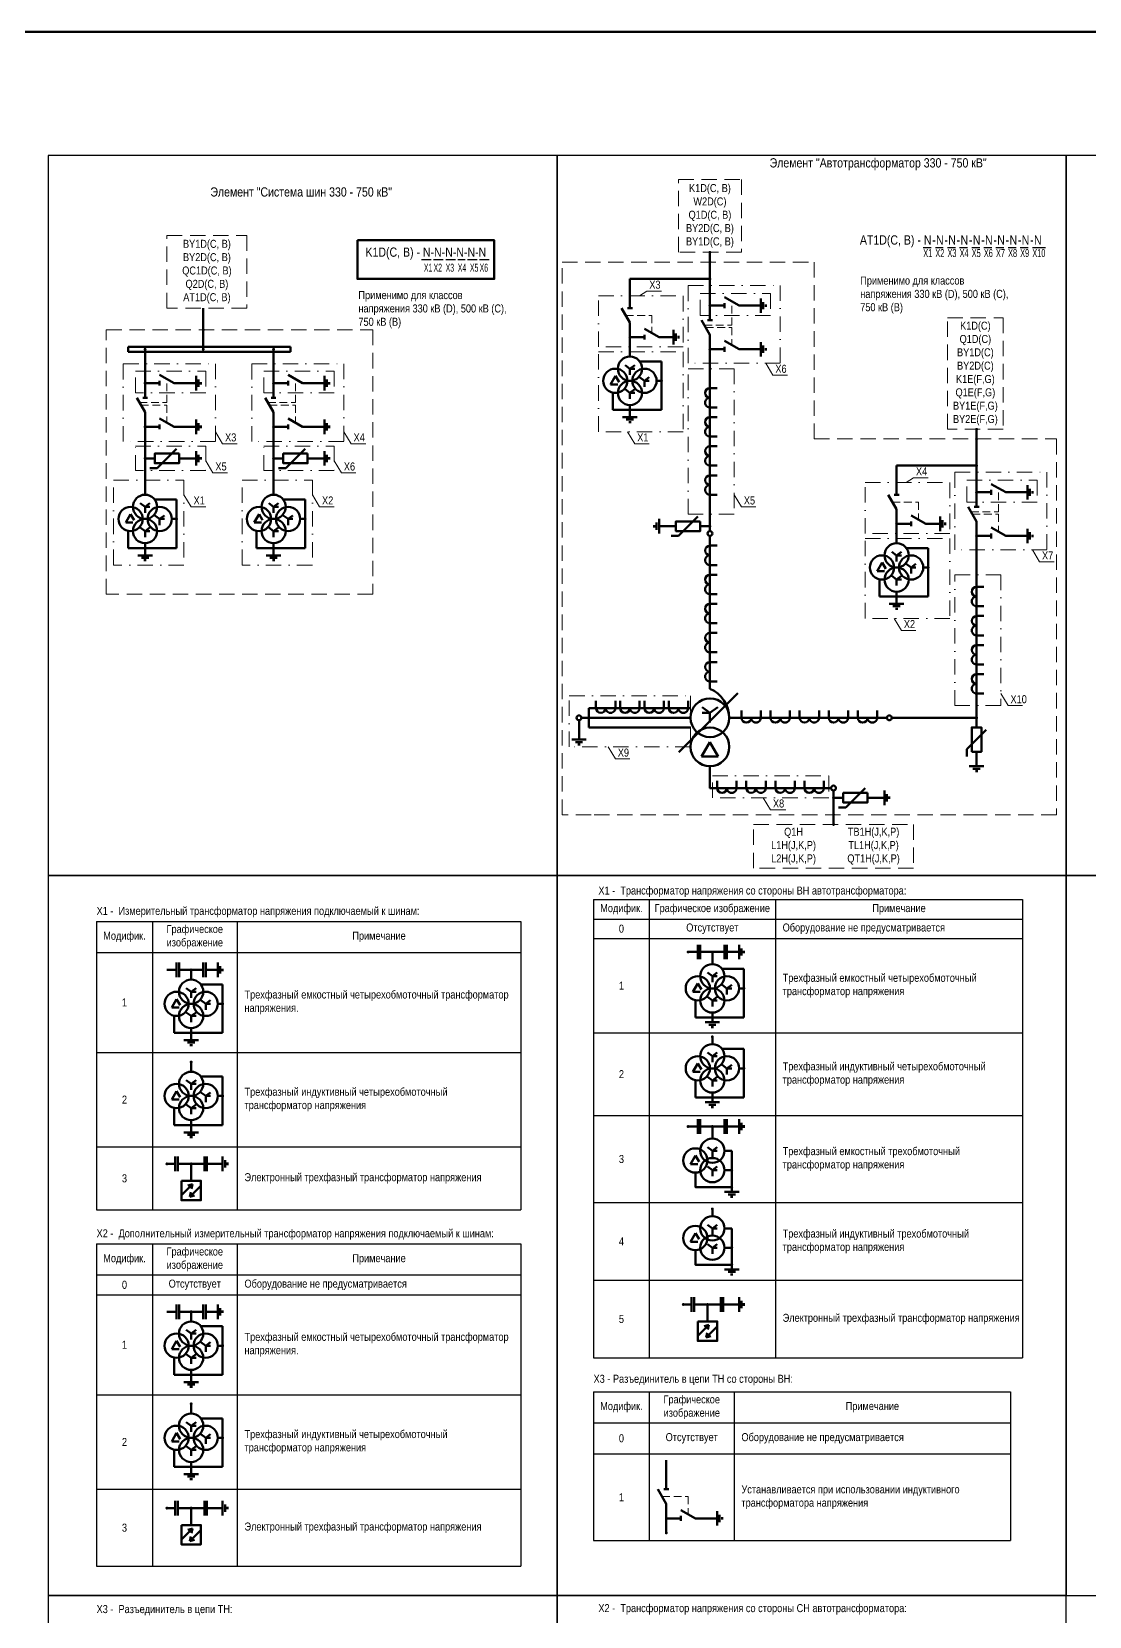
# Model space of a CAD drawing. Header units: millimetres. Extents: x 2565 to 10526, y 3800 to 9503.
# Drawn here: x 5923 to 6360, y 8849 to 9503 of the extents above; entities that cross this region are included whole.
import ezdxf
from ezdxf.enums import TextEntityAlignment as Align

# ---------------------------------------------------------------- set-up
doc = ezdxf.new("R2010")
doc.units = ezdxf.units.MM
doc.linetypes.add('штриховая2', pattern=[9.525, 6.35, -3.175])
doc.linetypes.add('штрихпунктирная2', pattern=[12.7, 6.35, -3.175, 0, -3.175])
for name, color, linetype, lineweight in [('Обводящая', 1, 'штрихпунктирная2', 13), ('Основная', 7, 'Continuous', 30), ('Толстая', 7, 'Continuous', 53), ('Штриховая', 7, 'штриховая2', 20)]:
    doc.layers.add(name, color=color, linetype=linetype, lineweight=lineweight)
doc.layers.add('Рамка', color=190, linetype='Continuous', lineweight=25, plot=False)
doc.styles.add('Narrow', font='ARIALN.TTF')
doc.styles.add('Вывод', font='tahoma.ttf', dxfattribs={"height": 2.5})
doc.styles.add('Компонент', font='ARIALN.TTF', dxfattribs={"height": 3.5})
doc.styles.add('Функция', font='ARIALN.TTF', dxfattribs={"height": 2})

# ---------------------------------------------------------------- blocks, each defined once
blk = doc.blocks.new('*U44')
at = {"color": 0, "ltscale": 0.35}
for q in [(4, 4), (-7, -4)]:
    blk.add_line((-4, -4), q, dxfattribs=at)
at = {"color": 0}
for p, q in [((9, 0), (5, 0)), ((-5, 0), (-9, 0))]:
    blk.add_line(p, q, dxfattribs=at)
at = {"color": 0, "ltscale": 0.35}
blk.add_lwpolyline([(5, 2), (-5, 2), (-5, -2), (5, -2)], close=True, dxfattribs=at)
at = {"layer": 'Основная'}
for tag, height, style, p in [('ОУ', 3.5, 'Компонент', (0, 6)), ('В1', 2.5, 'Вывод', (-7, -2)), ('F', 2, 'Функция', (-3, -5)), ('В2', 2.5, 'Вывод', (7, -2))]:
    blk.add_attdef(tag, text='', height=height, dxfattribs=dict(at, style=style)).set_placement(p, align=Align.MIDDLE_CENTER)
blk = doc.blocks.new('*U130')
at = {"color": 0}
for p, q in [((-2, -0.5), (-2, 0.5)), ((-1, -1.5), (-1, 1.5)), ((0, -3), (0, 3)), ((3, 0), (0, 0))]:
    blk.add_line(p, q, dxfattribs=at)
blk = doc.blocks.new('*U16')
at = {"ltscale": 0.25}
for p, q in [((-3.46, -4), (0, 2)), ((0, 2), (3.46, -4)), ((-3.46, -4), (3.46, -4))]:
    blk.add_line(p, q, dxfattribs=at)
blk.add_circle((0, 0), 8, dxfattribs=at)
at = {"layer": 'Основная', "style": 'Компонент'}
blk.add_attdef('ОУ', text='', height=3.5, dxfattribs=at).set_placement((17, 0), align=Align.MIDDLE_CENTER)
blk = doc.blocks.new('*U17')
at = {"ltscale": 0.25}
for p, q in [((0, 0), (-20, 0)), ((14.44, 0), (0, 0))]:
    blk.add_line(p, q, dxfattribs=at)
blk.add_lwpolyline([(-18, 0, 1, 0, 0), (-20, 0, 0, 0, 0)], format="xyseb", dxfattribs=at)
at = {"layer": 'Основная', "style": 'Вывод'}
blk.add_attdef('ОС', text='', height=2.5, dxfattribs=at).set_placement((3, 2), align=Align.MIDDLE_CENTER)
blk = doc.blocks.new('*U131')
at = {"ltscale": 0.25}
for q in [(-3.2, 4.4), (3.2, 4.4), (0, -2), (3.21, 2)]:
    blk.add_line((0, 2), q, dxfattribs=at)
blk.add_circle((0, 0), 8, dxfattribs=at)
blk.add_arc((5.23, -0.15), 13.23, 113.28026, 179.33961, dxfattribs=at)
at = {"layer": 'Основная', "style": 'Компонент'}
blk.add_attdef('ОУ', text='', height=3.5, dxfattribs=at).set_placement((-17, 0), align=Align.MIDDLE_CENTER)
blk = doc.blocks.new('*U43')
at = {"color": 0, "ltscale": 0.25}
for p, q in [((-4, 0), (-4, 3)), ((4, 0), (4, 3))]:
    blk.add_line(p, q, dxfattribs=at)
at = {"color": 0, "lineweight": 50}
blk.add_line((5, 0), (-5, 0), dxfattribs=at)
at = {"color": 0, "ltscale": 0.25}
for centre, major_axis, start_param, end_param in [((2, 0), (0, -2), 4.712389, 7.853982), ((-2, 0), (2, 0), 3.141593, 6.283185)]:
    blk.add_ellipse(centre, major_axis=major_axis, ratio=1, start_param=start_param, end_param=end_param, dxfattribs=at)
at = {"layer": 'Основная'}
for tag, height, style, p in [('В1', 2.5, 'Вывод', (-6, 5)), ('В2', 2.5, 'Вывод', (6, 5)), ('ОУ', 3.5, 'Компонент', (0, -6))]:
    blk.add_attdef(tag, text='', height=height, dxfattribs=dict(at, style=style)).set_placement(p, align=Align.MIDDLE_CENTER)
blk = doc.blocks.new('*U25')
at = {"color": 0}
for p, q in [((-3, 0), (0, 0)), ((0, -3), (0, 3)), ((1, -1.5), (1, 1.5)), ((2, -0.5), (2, 0.5))]:
    blk.add_line(p, q, dxfattribs=at)
blk = doc.blocks.new('*U191')
at = {"color": 0}
blk.add_line((0, 0), (6, 3.43), dxfattribs=at)
blk = doc.blocks.new('*U35')
at = {"color": 0}
blk.add_line((0, -1), (0, 1), dxfattribs=at)
blk = doc.blocks.new('*U33')
at = {"color": 0}
for p, q in [((0, 3), (0, 9)), ((0, -9), (0, -3))]:
    blk.add_line(p, q, dxfattribs=at)
at = {"color": 0, "ltscale": 0.25, "rotation": 89.99999999999999}
for name, p in [('*U191', (0, -3)), ('*U35', (0, 3))]:
    blk.add_blockref(name, p, dxfattribs=at)
at = {"layer": 'Основная'}
for tag, height, style, p in [('В1', 2.5, 'Вывод', (2, 7)), ('ОУ', 3.5, 'Компонент', (-12, 0)), ('В2', 2.5, 'Вывод', (2, -7))]:
    blk.add_attdef(tag, text='', height=height, dxfattribs=dict(at, style=style)).set_placement(p, align=Align.MIDDLE_CENTER)
blk = doc.blocks.new('*U45')
at = {"color": 0}
for p, q in [((0, 5), (0, 9)), ((0, -9), (0, -5))]:
    blk.add_line(p, q, dxfattribs=at)
at = {"color": 0, "ltscale": 0.35}
for q in [(4, 4), (-4, -7)]:
    blk.add_line((-4, -4), q, dxfattribs=at)
blk.add_lwpolyline([(-2, -5), (-2, 5), (2, 5), (2, -5)], close=True, dxfattribs=at)
at = {"layer": 'Основная'}
for tag, height, style, p in [('В1', 2.5, 'Вывод', (2, 7)), ('ОУ', 3.5, 'Компонент', (-6, 0)), ('F', 2, 'Функция', (-3, -5)), ('В2', 2.5, 'Вывод', (2, -7))]:
    blk.add_attdef(tag, text='', height=height, dxfattribs=dict(at, style=style)).set_placement(p, align=Align.MIDDLE_CENTER)
blk = doc.blocks.new('*U31')
at = {"color": 0}
for p, q in [((-3, 0), (3, 0)), ((0, 3), (0, 0)), ((-1.5, -1), (1.5, -1)), ((-0.5, -2), (0.5, -2))]:
    blk.add_line(p, q, dxfattribs=at)
blk = doc.blocks.new('*U42')
at = {"color": 0, "lineweight": 50}
blk.add_line((0, -5), (0, 5), dxfattribs=at)
at = {"color": 0, "ltscale": 0.25}
for p, q in [((0, 4), (3, 4)), ((0, -4), (3, -4))]:
    blk.add_line(p, q, dxfattribs=at)
for centre, major_axis, start_param, end_param in [((0, -2), (-2, 0), 4.712389, 7.853982), ((0, 2), (0, -2), 3.141593, 6.283185)]:
    blk.add_ellipse(centre, major_axis=major_axis, ratio=1, start_param=start_param, end_param=end_param, dxfattribs=at)
at = {"layer": 'Основная'}
for tag, height, style, p in [('В1', 2.5, 'Вывод', (5, 6)), ('ОУ', 3.5, 'Компонент', (-6, 0)), ('В2', 2.5, 'Вывод', (5, -6))]:
    blk.add_attdef(tag, text='', height=height, dxfattribs=dict(at, style=style)).set_placement(p, align=Align.MIDDLE_CENTER)
blk = doc.blocks.new('*U41')
at = {"color": 0}
for p, q in [((-3, 0), (-9, 0)), ((9, 0), (3, 0))]:
    blk.add_line(p, q, dxfattribs=at)
at = {"color": 0, "ltscale": 0.25, "xscale": -1}
for name, p in [('*U191', (3, 0)), ('*U35', (-3, 0))]:
    blk.add_blockref(name, p, dxfattribs=at)
at = {"layer": 'Основная'}
for tag, height, style, p in [('ОУ', 3.5, 'Компонент', (0, 12)), ('В1', 2.5, 'Вывод', (-7, -2)), ('В2', 2.5, 'Вывод', (7, -2))]:
    blk.add_attdef(tag, text='', height=height, dxfattribs=dict(at, style=style)).set_placement(p, align=Align.MIDDLE_CENTER)
blk = doc.blocks.new('*U20')
at = {"color": 0, "ltscale": 0.35}
for p, q in [((0, 2), (-2, -1.5)), ((0, 2), (1.5, -0.5)), ((-2, -1.5), (1, -1.5))]:
    blk.add_line(p, q, dxfattribs=at)
blk.add_circle((0, 0), 5, dxfattribs=at)
at = {"ltscale": 0.35, "style": 'Компонент'}
blk.add_attdef('ОУ', text='', height=3.5, dxfattribs=at).set_placement((-3, 10), align=Align.MIDDLE_CENTER)
blk = doc.blocks.new('*U19')
at = {"color": 0, "ltscale": 0.35}
for q in [(-2, 1.5), (2, 1.5), (2, 0), (0, -2.5)]:
    blk.add_line((0, 0), q, dxfattribs=at)
blk.add_circle((0, 0), 5, dxfattribs=at)
at = {"ltscale": 0.35, "style": 'Компонент'}
blk.add_attdef('ОУ', text='', height=3.5, dxfattribs=at).set_placement((0, 8), align=Align.MIDDLE_CENTER)
blk = doc.blocks.new('*U21')
at = {"color": 0, "ltscale": 0.35}
for q in [(-2, 1.5), (2, 1.5), (2, 0), (0, -2.5)]:
    blk.add_line((0, 0), q, dxfattribs=at)
blk.add_circle((0, 0), 5, dxfattribs=at)
at = {"ltscale": 0.35, "style": 'Компонент'}
blk.add_attdef('ОУ', text='', height=3.5, dxfattribs=at).set_placement((-9, 8), align=Align.MIDDLE_CENTER)
blk = doc.blocks.new('*U26')
at = {"color": 0}
for p, q in [((3, 0), (-3, 0)), ((0, 3), (0, 0)), ((1.5, -1), (-1.5, -1)), ((0.5, -2), (-0.5, -2))]:
    blk.add_line(p, q, dxfattribs=at)
blk = doc.blocks.new('*U28')
at = {"color": 0}
for p, q in [((-3, 0), (0, 0)), ((0, -3), (0, 3)), ((1, -1.5), (1, 1.5)), ((2, -0.5), (2, 0.5))]:
    blk.add_line(p, q, dxfattribs=at)
blk = doc.blocks.new('*U135')
at = {"color": 0}
for p, q in [((0, 0), (67, 0)), ((0, -2), (0, 0)), ((67, -2), (67, 0)), ((0, -2), (67, -2))]:
    blk.add_line(p, q, dxfattribs=at)
at = {"layer": 'Основная', "style": 'Компонент'}
blk.add_attdef('ОШ', text='', height=3.5, dxfattribs=at).set_placement((6, 4), align=Align.MIDDLE_CENTER)
blk = doc.blocks.new('*T147')
at = {"layer": 'Основная', "color": 0, "linetype": 'ByBlock', "lineweight": -2, "transparency": 16777216}
for p, q in [((0, 0), (175, 0)), ((0, 0), (0, -119)), ((23, 0), (23, -119)), ((58, 0), (58, -119)), ((175, 0), (175, -119)), ((0, -12.79), (175, -12.79)), ((0, -54), (175, -54)), ((0, -93), (175, -93)), ((0, -119), (175, -119))]:
    blk.add_line(p, q, dxfattribs=at)
at = {"layer": 'Основная', "color": 0, "transparency": 16777216, "char_height": 3.3, "style": 'Narrow'}
for s, insert, width, attachment_point in [('Модифик.', (11.5, -6.4), 20, 5), ('Графическое изображение', (40.5, -6.4), 32, 5), ('Примечание', (116.5, -6.4), 114, 5), ('1', (11.5, -33.4), 20, 5), ('Трехфазный емкостный четырехобмоточный трансформатор напряжения. ', (61, -33.4), 111, 4), ('2', (11.5, -73.5), 20, 5), ('Трехфазный индуктивный четырехобмоточный трансформатор напряжения', (61, -73.5), 111, 4), ('3', (11.5, -106), 20, 5), ('Электронный трехфазный трансформатор напряжения', (61, -106), 111, 4)]:
    blk.add_mtext(s, dxfattribs=dict(at, insert=insert, width=width, attachment_point=attachment_point))
blk = doc.blocks.new('*T154')
at = {"layer": 'Основная', "color": 0, "linetype": 'ByBlock', "lineweight": -2, "transparency": 16777216}
for p, q in [((0, 0), (175, 0)), ((0, 0), (0, -133)), ((23, 0), (23, -133)), ((58, 0), (58, -133)), ((175, 0), (175, -133)), ((0, -12.79), (175, -12.79)), ((0, -21), (175, -21)), ((0, -62.21), (175, -62.21)), ((0, -101.21), (175, -101.21)), ((0, -133), (175, -133))]:
    blk.add_line(p, q, dxfattribs=at)
at = {"layer": 'Основная', "color": 0, "transparency": 16777216, "char_height": 3.3, "style": 'Narrow'}
for s, insert, width, attachment_point in [('Модифик.', (11.5, -6.4), 20, 5), ('Графическое изображение', (40.5, -6.4), 32, 5), ('Примечание', (116.5, -6.4), 114, 5), ('0', (11.5, -16.9), 20, 5), ('Отсутствует', (40.5, -16.9), 32, 5), ('Оборудование не предусматривается', (61, -16.9), 111, 4), ('Трехфазный емкостный четырехобмоточный трансформатор напряжения. ', (61, -41.6), 111, 4), ('1', (11.5, -41.6), 20, 5), ('Трехфазный индуктивный четырехобмоточный трансформатор напряжения', (61, -81.71), 111, 4), ('2', (11.5, -81.71), 20, 5), ('3', (11.5, -117.1), 20, 5), ('Электронный трехфазный трансформатор напряжения', (61, -117.1), 111, 4)]:
    blk.add_mtext(s, dxfattribs=dict(at, insert=insert, width=width, attachment_point=attachment_point))
blk = doc.blocks.new('*U50')
at = {"color": 0, "ltscale": 0.35}
for p, q in [((0, 2), (-2, -1.5)), ((0, 2), (1.5, -0.5)), ((-2, -1.5), (1, -1.5))]:
    blk.add_line(p, q, dxfattribs=at)
blk.add_circle((0, 0), 5, dxfattribs=at)
at = {"ltscale": 0.35, "style": 'Компонент'}
blk.add_attdef('ОУ', text='', height=3.5, dxfattribs=at).set_placement((0, 8), align=Align.MIDDLE_CENTER)
blk = doc.blocks.new('*U51')
at = {"color": 0, "ltscale": 0.35}
for q in [(-2, 1.5), (2, 1.5), (2, 0), (0, -2.5)]:
    blk.add_line((0, 0), q, dxfattribs=at)
blk.add_circle((0, 0), 5, dxfattribs=at)
at = {"ltscale": 0.35, "style": 'Компонент'}
blk.add_attdef('ОУ', text='', height=3.5, dxfattribs=at).set_placement((0, 8), align=Align.MIDDLE_CENTER)
blk = doc.blocks.new('*T165')
at = {"layer": 'Основная', "color": 0, "linetype": 'ByBlock', "lineweight": -2, "transparency": 16777216}
for p, q in [((0, 0), (177, 0)), ((0, 0), (0, -189)), ((23, 0), (23, -189)), ((75, 0), (75, -189)), ((177, 0), (177, -189)), ((0, -8), (177, -8)), ((0, -16), (177, -16)), ((0, -55), (177, -55)), ((0, -89), (177, -89)), ((0, -125), (177, -125)), ((0, -157), (177, -157)), ((0, -189), (177, -189))]:
    blk.add_line(p, q, dxfattribs=at)
at = {"layer": 'Основная', "color": 0, "transparency": 16777216, "char_height": 3.3, "style": 'Narrow'}
for s, insert, width, attachment_point in [('Модифик.', (11.5, -4), 20, 5), ('Графическое изображение', (49, -4), 49, 5), ('Примечание', (126, -4), 99, 5), ('0', (11.5, -12), 20, 5), ('Отсутствует', (49, -12), 49, 5), ('Оборудование не предусматривается', (78, -12), 96, 4), ('Трехфазный емкостный четырехобмоточный трансформатор напряжения', (78, -35.5), 96, 4), ('1', (11.5, -35.5), 20, 5), ('2', (11.5, -72), 20, 5), ('Трехфазный индуктивный четырехобмоточный трансформатор напряжения', (78, -72), 96, 4), ('Трехфазный емкостный трехобмоточный трансформатор напряжения', (78, -107), 96, 4), ('3', (11.5, -107), 20, 5), ('Трехфазный индуктивный трехобмоточный трансформатор напряжения', (78, -141), 96, 4), ('4', (11.5, -141), 20, 5), ('5', (11.5, -173), 20, 5), ('Электронный трехфазный трансформатор напряжения', (78, -173), 96, 4)]:
    blk.add_mtext(s, dxfattribs=dict(at, insert=insert, width=width, attachment_point=attachment_point))
blk = doc.blocks.new('*T166')
at = {"layer": 'Основная', "color": 0, "linetype": 'ByBlock', "lineweight": -2, "transparency": 16777216}
for p, q in [((0, 0), (172, 0)), ((0, 0), (0, -61.39)), ((23, 0), (23, -61.39)), ((58, 0), (58, -61.39)), ((172, 0), (172, -61.39)), ((0, -12.79), (172, -12.79)), ((0, -25.62), (172, -25.62)), ((0, -61.39), (172, -61.39))]:
    blk.add_line(p, q, dxfattribs=at)
at = {"layer": 'Основная', "color": 0, "transparency": 16777216, "char_height": 3.3, "style": 'Narrow'}
for s, insert, width, attachment_point in [('Модифик.', (11.5, -6.4), 20, 5), ('Графическое изображение', (40.5, -6.4), 32, 5), ('Примечание', (115, -6.4), 111, 5), ('0', (11.5, -19.21), 20, 5), ('Отсутствует', (40.5, -19.21), 32, 5), ('Оборудование не предусматривается', (61, -19.21), 108, 4), ('Устанавливается при использовании индуктивного трансформатора напряжения', (61, -43.51), 108, 4), ('1', (11.5, -43.51), 20, 5)]:
    blk.add_mtext(s, dxfattribs=dict(at, insert=insert, width=width, attachment_point=attachment_point))

msp = doc.modelspace()

# ---------------------------------------------------------------- linework, layer by layer
at = {"layer": 'Обводящая'}
for points in [[(6192, 9373), (6157, 9373), (6157, 9394), (6192, 9394)], [(6157, 9371), (6192, 9371), (6192, 9338), (6157, 9338)], [(6194, 9364), (6213, 9364), (6213, 9304), (6194, 9304)], [(6302, 9296), (6267, 9296), (6267, 9317), (6302, 9317)], [(6267, 9294), (6302, 9294), (6302, 9261), (6267, 9261)], [(6304, 9279), (6323, 9279), (6323, 9225), (6304, 9225)]]:
    msp.add_lwpolyline(points, close=True, dxfattribs=at)
for points in [[(6174, 9394), (6177, 9396), (6183, 9396)], [(6226, 9366.3), (6229, 9361.3), (6235, 9361.3)], [(5999, 9338), (6002, 9333), (6008, 9333)], [(6052, 9338), (6055, 9333), (6061, 9333)], [(6169, 9338), (6172, 9333), (6178, 9333)], [(5995, 9326), (5998, 9321), (6004, 9321)], [(6048, 9326), (6051, 9321), (6057, 9321)], [(6284, 9317), (6287, 9319), (6293, 9319)], [(5986, 9312), (5989, 9307), (5995, 9307)], [(6039, 9312), (6042, 9307), (6048, 9307)], [(6213, 9312), (6216, 9307), (6222, 9307)], [(6336, 9289.3), (6339, 9284.3), (6345, 9284.3)], [(6279, 9261), (6282, 9256), (6288, 9256)], [(6323, 9230), (6326, 9225), (6332, 9225)], [(6161, 9208), (6164, 9203), (6170, 9203)], [(6225, 9187), (6228, 9182), (6235, 9182)]]:
    msp.add_lwpolyline(points, dxfattribs=at)
at = {"layer": 'Обводящая', "linetype": 'штрихпунктирная2'}
for points in [[(6194, 9398.3), (6232, 9398.3), (6232, 9366.3), (6194, 9366.3)], [(6199, 9395), (6228, 9395), (6228, 9386), (6199, 9386)], [(5961, 9366), (5999, 9366), (5999, 9334), (5961, 9334)], [(5966, 9363), (5995, 9363), (5995, 9354), (5966, 9354)], [(6014, 9366), (6052, 9366), (6052, 9334), (6014, 9334)], [(6019, 9363), (6048, 9363), (6048, 9354), (6019, 9354)], [(5966, 9332), (5995, 9332), (5995, 9322), (5966, 9322)], [(6019, 9332), (6048, 9332), (6048, 9322), (6019, 9322)], [(6304, 9321.3), (6342, 9321.3), (6342, 9289.3), (6304, 9289.3)], [(5957, 9318), (5986, 9318), (5986, 9283), (5957, 9283)], [(6010, 9318), (6039, 9318), (6039, 9283), (6010, 9283)], [(6309, 9318), (6338, 9318), (6338, 9309), (6309, 9309)], [(6145, 9229), (6195, 9229), (6195, 9208), (6145, 9208)], [(6204, 9196), (6252, 9196), (6252, 9187), (6204, 9187)]]:
    msp.add_lwpolyline(points, close=True, dxfattribs=at)
at = {"layer": 'Основная', "color": 5, "lineweight": 70}
msp.add_lwpolyline([(4029, 9503), (7464, 9503), (7464, 7944), (4029, 7944)], close=True, dxfattribs=at)
at = {"layer": 'Основная'}
for points in [[(6084, 9409), (6088, 9409)], [(6089, 9409), (6093, 9409)], [(6094, 9409), (6098, 9409)], [(6099, 9409), (6102, 9409)], [(6103, 9409), (6107, 9409)], [(6108, 9409), (6112, 9409)]]:
    msp.add_lwpolyline(points, dxfattribs=at)
at = {"layer": 'Рамка'}
for points in [[(5930, 9155), (6140, 9155), (6140, 9452), (5930, 9452)], [(6140, 9155), (6350, 9155), (6350, 9452), (6140, 9452)], [(6350, 9155), (6560, 9155), (6560, 9452), (6350, 9452)], [(5930, 8858), (6140, 8858), (6140, 9155), (5930, 9155)], [(6140, 8858), (6350, 8858), (6350, 9155), (6140, 9155)], [(6350, 8858), (6560, 8858), (6560, 9155), (6350, 9155)], [(5930, 8561), (6140, 8561), (6140, 8858), (5930, 8858)], [(6140, 8561), (6350, 8561), (6350, 8858), (6140, 8858)]]:
    msp.add_lwpolyline(points, close=True, dxfattribs=at)
at = {"layer": 'Толстая'}
for points in [[(6057.62, 9417), (6114, 9417), (6114, 9401), (6057.62, 9401)], [(5985, 9029), (5993, 9029), (5993, 9021), (5985, 9021)], [(6198, 8971), (6206, 8971), (6206, 8963), (6198, 8963)], [(5985, 8887), (5993, 8887), (5993, 8879), (5985, 8879)]]:
    msp.add_lwpolyline(points, close=True, dxfattribs=at)
at = {"layer": 'Толстая', "ltscale": 0.25, "const_width": 0.6}
for points in [[(6202.7, 9408, 1), (6203.3, 9408, 1)], [(6202.7, 9401, 1), (6203.3, 9401, 1)], [(6202.7, 9390, 1), (6203.3, 9390, 1)], [(5993.7, 9380, 1), (5994.3, 9380, 1)], [(6169.7, 9377, 1), (6170.3, 9377, 1)], [(5969.7, 9372, 1), (5970.3, 9372, 1)], [(5993.7, 9372, 1), (5994.3, 9372, 1)], [(6022.7, 9372, 1), (6023.3, 9372, 1)], [(6202.7, 9372, 1), (6203.3, 9372, 1)], [(5969.7, 9358, 1), (5970.3, 9358, 1)], [(6022.7, 9358, 1), (6023.3, 9358, 1)], [(6182.7, 9359, 1), (6183.3, 9359, 1)], [(6169.7, 9347, 1), (6170.3, 9347, 1)], [(5969.7, 9340, 1), (5970.3, 9340, 1)], [(6022.7, 9340, 1), (6023.3, 9340, 1)], [(6312.7, 9339, 1), (6313.3, 9339, 1)], [(6312.7, 9335, 1), (6313.3, 9335, 1)], [(5969.7, 9327, 1), (5970.3, 9327, 1)], [(6022.7, 9327, 1), (6023.3, 9327, 1)], [(6312.7, 9324, 1), (6313.3, 9324, 1)], [(6312.7, 9313, 1), (6313.3, 9313, 1)], [(5982.7, 9302, 1), (5983.3, 9302, 1)], [(6035.7, 9302, 1), (6036.3, 9302, 1)], [(6202.7, 9299, 1), (6203.3, 9299, 1)], [(6279.7, 9300, 1), (6280.3, 9300, 1)], [(6312.7, 9295, 1), (6313.3, 9295, 1)], [(5969.7, 9290, 1), (5970.3, 9290, 1)], [(6022.7, 9290, 1), (6023.3, 9290, 1)], [(6292.7, 9282, 1), (6293.3, 9282, 1)], [(6279.7, 9270, 1), (6280.3, 9270, 1)], [(6152.7, 9220, 1), (6153.3, 9220, 1)], [(6312.7, 9220, 1), (6313.3, 9220, 1)], [(6253.7, 9187, 1), (6254.3, 9187, 1)], [(6253.7, 9180, 1), (6254.3, 9180, 1)], [(6253.7, 9176, 1), (6254.3, 9176, 1)], [(6193.7, 9123.4, 1), (6194.3, 9123.4, 1)], [(6203.7, 9123.4, 1), (6204.3, 9123.4, 1)], [(5988.7, 9116, 1), (5989.3, 9116, 1)], [(6216.7, 9108.4, 1), (6217.3, 9108.4, 1)], [(6001.7, 9102, 1), (6002.3, 9102, 1)], [(6203.7, 9096.4, 1), (6204.3, 9096.4, 1)], [(5988.7, 9090, 1), (5989.3, 9090, 1)], [(6203.7, 9088.4, 1), (6204.3, 9088.4, 1)], [(5988.7, 9078, 1), (5989.3, 9078, 1)], [(6216.7, 9075.4, 1), (6217.3, 9075.4, 1)], [(6001.7, 9064, 1), (6002.3, 9064, 1)], [(6203.7, 9063.4, 1), (6204.3, 9063.4, 1)], [(5988.7, 9052, 1), (5989.3, 9052, 1)], [(6193.7, 9051.4, 1), (6194.3, 9051.4, 1)], [(6203.7, 9051.4, 1), (6204.3, 9051.4, 1)], [(5978.7, 9036, 1), (5979.3, 9036, 1)], [(5988.7, 9036, 1), (5989.3, 9036, 1)], [(6211.7, 9033.4, 1), (6212.3, 9033.4, 1)], [(6211.7, 9026.4, 1), (6212.3, 9026.4, 1)], [(6203.7, 9017.4, 1), (6204.3, 9017.4, 1)], [(6211.7, 9001.4, 1), (6212.3, 9001.4, 1)], [(6211.7, 8994.4, 1), (6212.3, 8994.4, 1)], [(5988.7, 8975, 1), (5989.3, 8975, 1)], [(6191.7, 8978, 1), (6192.3, 8978, 1)], [(6201.7, 8978, 1), (6202.3, 8978, 1)], [(6001.7, 8961, 1), (6002.3, 8961, 1)], [(5988.7, 8949, 1), (5989.3, 8949, 1)], [(5988.7, 8937, 1), (5989.3, 8937, 1)], [(6001.7, 8923, 1), (6002.3, 8923, 1)], [(5988.7, 8911, 1), (5989.3, 8911, 1)], [(5978.7, 8894, 1), (5979.3, 8894, 1)], [(5988.7, 8894, 1), (5989.3, 8894, 1)], [(6184.7, 8889.77, 1), (6185.3, 8889.77, 1)], [(6184.7, 8883.77, 1), (6185.3, 8883.77, 1)]]:
    msp.add_lwpolyline(points, format="xyb", close=True, dxfattribs=at)
at = {"layer": 'Толстая'}
for points in [[(6203, 9390), (6203, 9412)], [(6170, 9401), (6203, 9401)], [(6170, 9395), (6170, 9401)], [(5994, 9389), (5994, 9372)], [(6170, 9377), (6170, 9369)], [(5970, 9358), (5970, 9372)], [(6023, 9358), (6023, 9372)], [(6174, 9367), (6183, 9367)], [(6183, 9367), (6183, 9347)], [(6203, 9297), (6203, 9372)], [(6183, 9359), (6181, 9359)], [(6163, 9347), (6183, 9347)], [(6170, 9347), (6170, 9349)], [(5970, 9340), (5970, 9314)], [(6023, 9340), (6023, 9314)], [(6313, 9313), (6313, 9339)], [(5970, 9312), (5970, 9321)], [(6023, 9312), (6023, 9321)], [(6280, 9324), (6313, 9324)], [(6280, 9318), (6280, 9324)], [(5974, 9310), (5983, 9310)], [(5983, 9310), (5983, 9290)], [(6027, 9310), (6036, 9310)], [(6036, 9310), (6036, 9290)], [(5983, 9302), (5981, 9302)], [(6036, 9302), (6034, 9302)], [(6203, 9232), (6203, 9295)], [(6280, 9300), (6280, 9292)], [(6313, 9220), (6313, 9295)], [(5963, 9290), (5983, 9290)], [(5970, 9290), (5970, 9292)], [(6016, 9290), (6036, 9290)], [(6023, 9290), (6023, 9292)], [(6284, 9290), (6293, 9290)], [(6293, 9290), (6293, 9270)], [(6293, 9282), (6291, 9282)], [(6273, 9270), (6293, 9270)], [(6280, 9270), (6280, 9272)], [(6153, 9224), (6153, 9216)], [(6195, 9224), (6153, 9224)], [(6149, 9219), (6149, 9214)], [(6153, 9220), (6150, 9220)], [(6195, 9220), (6153, 9220)], [(6211, 9220), (6276, 9220)], [(6278, 9220), (6313, 9220)], [(6195, 9216), (6153, 9216)], [(6203, 9200), (6203, 9191), (6253, 9191)], [(6254, 9176), (6254, 9190)], [(6198, 9126.4), (6198, 9120.4)], [(6199, 9126.4), (6199, 9120.4)], [(6209, 9126.4), (6209, 9120.4)], [(6210, 9126.4), (6210, 9120.4)], [(5983, 9119), (5983, 9113)], [(5984, 9119), (5984, 9113)], [(5994, 9119), (5994, 9113)], [(5995, 9119), (5995, 9113)], [(6194, 9123.4), (6198, 9123.4)], [(6199, 9123.4), (6209, 9123.4)], [(6204, 9118.4), (6204, 9123.4)], [(6210, 9123.4), (6212, 9123.4)], [(5979, 9116), (5983, 9116)], [(5984, 9116), (5994, 9116)], [(5989, 9112), (5989, 9116)], [(5995, 9116), (5997, 9116)], [(6208, 9116.4), (6217, 9116.4)], [(6217, 9116.4), (6217, 9096.4)], [(5993, 9110), (6002, 9110)], [(6002, 9110), (6002, 9090)], [(6217, 9108.4), (6215, 9108.4)], [(6002, 9102), (6000, 9102)], [(5989, 9090), (5989, 9092)], [(6197, 9096.4), (6217, 9096.4)], [(6204, 9096.4), (6204, 9098.4)], [(5982, 9090), (6002, 9090)], [(6204, 9085.4), (6204, 9088.4)], [(6208, 9083.4), (6217, 9083.4)], [(6217, 9083.4), (6217, 9063.4)], [(5989, 9074), (5989, 9078)], [(6217, 9075.4), (6215, 9075.4)], [(5993, 9072), (6002, 9072)], [(6002, 9072), (6002, 9052)], [(6002, 9064), (6000, 9064)], [(6197, 9063.4), (6217, 9063.4)], [(6204, 9063.4), (6204, 9065.4)], [(5989, 9052), (5989, 9054)], [(6198, 9054.4), (6198, 9048.4)], [(6199, 9054.4), (6199, 9048.4)], [(6209, 9054.4), (6209, 9048.4)], [(6210, 9054.4), (6210, 9048.4)], [(5982, 9052), (6002, 9052)], [(6194, 9051.4), (6198, 9051.4)], [(6199, 9051.4), (6209, 9051.4)], [(6204, 9046.4), (6204, 9051.4)], [(6210, 9051.4), (6212, 9051.4)], [(6212, 9041.4), (6212, 9026.4)], [(5979, 9036), (5982.44, 9036)], [(5982.44, 9039), (5982.44, 9033)], [(5983.44, 9039), (5983.44, 9033)], [(5983.44, 9036), (5994.44, 9036)], [(5989, 9029), (5989, 9036)], [(5994.44, 9039), (5994.44, 9033)], [(5995.44, 9039), (5995.44, 9033)], [(5995.44, 9036), (5999.44, 9036)], [(5985.35, 9023.35), (5989.6, 9027.6)], [(5989.6, 9027.6), (5987.67, 9027.08)], [(5992.65, 9026.65), (5988.4, 9022.4)], [(5989.6, 9027.6), (5989.08, 9025.67)], [(6212, 9026.4), (6197, 9026.4), (6197, 9032.4)], [(5988.4, 9022.4), (5988.92, 9024.33)], [(5988.4, 9022.4), (5990.33, 9022.92)], [(6204, 9014.4), (6204, 9017.4)], [(6212, 9009.4), (6212, 8994.4)], [(6212, 8994.4), (6197, 8994.4), (6197, 9000.4)], [(6195.44, 8981), (6195.44, 8975)], [(6196.44, 8981), (6196.44, 8975)], [(6207.44, 8981), (6207.44, 8975)], [(6208.44, 8981), (6208.44, 8975)], [(5979, 8975), (5983, 8975)], [(5983, 8978), (5983, 8972)], [(5984, 8978), (5984, 8972)], [(5984, 8975), (5994, 8975)], [(5989, 8971), (5989, 8975)], [(5994, 8978), (5994, 8972)], [(5995, 8978), (5995, 8972)], [(5995, 8975), (5997, 8975)], [(6192, 8978), (6195.44, 8978)], [(6196.44, 8978), (6207.44, 8978)], [(6202, 8971), (6202, 8978)], [(6208.44, 8978), (6212.44, 8978)], [(5993, 8969), (6002, 8969)], [(6002, 8969), (6002, 8949)], [(6198.35, 8965.35), (6202.6, 8969.6)], [(6202.6, 8969.6), (6200.67, 8969.08)], [(6205.65, 8968.65), (6201.4, 8964.4)], [(6202.6, 8969.6), (6202.08, 8967.67)], [(6201.4, 8964.4), (6201.92, 8966.33)], [(6201.4, 8964.4), (6203.33, 8964.92)], [(6002, 8961), (6000, 8961)], [(5982, 8949), (6002, 8949)], [(5989, 8949), (5989, 8951)], [(5989, 8933), (5989, 8937)], [(5993, 8931), (6002, 8931)], [(6002, 8931), (6002, 8911)], [(6002, 8923), (6000, 8923)], [(5982, 8911), (6002, 8911)], [(5989, 8911), (5989, 8913)], [(6185, 8907.77), (6185, 8913.77)], [(5982.44, 8897), (5982.44, 8891)], [(5983.44, 8897), (5983.44, 8891)], [(5994.44, 8897), (5994.44, 8891)], [(5995.44, 8897), (5995.44, 8891)], [(5979, 8894), (5982.44, 8894)], [(5983.44, 8894), (5994.44, 8894)], [(5989, 8887), (5989, 8894)], [(5995.44, 8894), (5999.44, 8894)], [(6185, 8889.77), (6185, 8883.77)], [(5985.35, 8881.35), (5989.6, 8885.6)], [(5989.6, 8885.6), (5987.67, 8885.08)], [(5992.65, 8884.65), (5988.4, 8880.4)], [(5989.6, 8885.6), (5989.08, 8883.67)], [(5988.4, 8880.4), (5988.92, 8882.33)], [(5988.4, 8880.4), (5990.33, 8880.92)]]:
    msp.add_lwpolyline(points, dxfattribs=at)
at = {"layer": 'Толстая', "ltscale": 100}
for points in [[(6163, 9347), (6163, 9354)], [(5963, 9290), (5963, 9297)], [(6016, 9290), (6016, 9297)], [(6273, 9270), (6273, 9277)], [(6197, 9096.4), (6197, 9103.4)], [(5982, 9090), (5982, 9097)], [(6197, 9063.4), (6197, 9070.4)], [(5982, 9052), (5982, 9059)], [(6209, 9041.4), (6212, 9041.4)], [(6209, 9033.4), (6212, 9033.4)], [(6209, 9009.4), (6212, 9009.4)], [(6209, 9001.4), (6212, 9001.4)], [(5982, 8949), (5982, 8956)], [(5982, 8911), (5982, 8918)]]:
    msp.add_lwpolyline(points, dxfattribs=at)
at = {"layer": 'Толстая'}
for centre in [(6203, 9296), (6149, 9220), (6277, 9220), (6254, 9191)]:
    msp.add_circle(centre, 1, dxfattribs=at)
at = {"layer": 'Штриховая', "linetype": 'штриховая2'}
for points in [[(6190, 9442), (6216, 9442), (6216, 9412), (6190, 9412)], [(5979, 9419), (6012, 9419), (6012, 9389), (5979, 9389)]]:
    msp.add_lwpolyline(points, close=True, dxfattribs=at)
at = {"layer": 'Штриховая', "ltscale": 0.7, "const_width": 0.6}
msp.add_lwpolyline([(6202.7, 9412, 1), (6203.3, 9412, 1)], format="xyb", close=True, dxfattribs=at)
at = {"layer": 'Штриховая'}
for points in [[(6142, 9180), (6142, 9408), (6246, 9408), (6246, 9335), (6346, 9335), (6346, 9180), (6314, 9180), (6314, 9180), (6154, 9180)], [(5954, 9380), (6064, 9380), (6064, 9271), (5954, 9271)], [(6301, 9385), (6324, 9385), (6324, 9339), (6301, 9339)], [(6221, 9176), (6287, 9176), (6287, 9158), (6221, 9158)]]:
    msp.add_lwpolyline(points, close=True, dxfattribs=at)
at = {"layer": 'Штриховая', "ltscale": 0.5}
for points in [[(6200.71, 9382), (6212, 9382), (6212, 9391.71)], [(6310.71, 9305), (6322, 9305), (6322, 9314.71)], [(6183.29, 8898.77), (6194, 8898.77), (6194, 8891.49)]]:
    msp.add_lwpolyline(points, dxfattribs=at)
at = {"layer": 'Штриховая', "linetype": 'штриховая2', "ltscale": 0.5}
for points in [[(6168.29, 9386), (6179, 9386), (6179, 9378.71)], [(6201.29, 9381), (6212, 9381), (6212, 9373.71)], [(5967.71, 9350), (5979, 9350), (5979, 9359.71)], [(6020.71, 9350), (6032, 9350), (6032, 9359.71)], [(5968.29, 9349), (5979, 9349), (5979, 9341.71)], [(6021.29, 9349), (6032, 9349), (6032, 9341.71)], [(6278.29, 9309), (6289, 9309), (6289, 9301.71)], [(6311.29, 9304), (6322, 9304), (6322, 9296.71)]]:
    msp.add_lwpolyline(points, dxfattribs=at)

# ---------------------------------------------------------------- block references
for name, p in [('*T165', (6155, 9145)), ('*T147', (5950, 9136)), ('*T154', (5950, 9003)), ('*T166', (6155, 8942))]:
    msp.add_blockref(name, p)
at = {"layer": 'Толстая', "ltscale": 0.25}
for name, p in [('*U33', (6170, 9386)), ('*U41', (6212, 9390)), ('*U25', (6224, 9390)), ('*U33', (6203, 9381)), ('*U41', (6179, 9377)), ('*U25', (6188, 9377)), ('*U41', (6212, 9372)), ('*U25', (6224, 9372)), ('*U135', (5963, 9373.01)), ('*U41', (5979, 9358)), ('*U25', (5991, 9358)), ('*U41', (6032, 9358)), ('*U25', (6044, 9358)), ('*U33', (5970, 9349)), ('*U33', (6023, 9349)), ('*U42', (6203, 9352)), ('*U26', (6170, 9344)), ('*U41', (5979, 9340)), ('*U25', (5991, 9340)), ('*U41', (6032, 9340)), ('*U25', (6044, 9340)), ('*U42', (6203, 9340)), ('*U28', (5991, 9327)), ('*U28', (6044, 9327)), ('*U42', (6203, 9328)), ('*U42', (6203, 9316)), ('*U33', (6280, 9309)), ('*U41', (6322, 9313)), ('*U25', (6334, 9313)), ('*U33', (6313, 9304)), ('*U130', (6182, 9299)), ('*U41', (6289, 9300)), ('*U25', (6298, 9300)), ('*U41', (6322, 9295)), ('*U25', (6334, 9295)), ('*U26', (5970, 9287)), ('*U26', (6023, 9287)), ('*U42', (6203, 9287)), ('*U42', (6203, 9275)), ('*U42', (6313, 9270)), ('*U26', (6280, 9267)), ('*U42', (6203, 9263)), ('*U42', (6313, 9258)), ('*U42', (6203, 9251)), ('*U42', (6313, 9246)), ('*U42', (6203, 9239)), ('*U42', (6313, 9234)), ('*U43', (6160, 9224)), ('*U43', (6170, 9224)), ('*U43', (6180, 9224)), ('*U43', (6190, 9224)), ('*U43', (6220, 9220)), ('*U43', (6232, 9220)), ('*U43', (6244, 9220)), ('*U43', (6256, 9220)), ('*U43', (6268, 9220)), ('*U31', (6149, 9211)), ('*U31', (6313, 9200)), ('*U43', (6210, 9191)), ('*U43', (6222, 9191)), ('*U43', (6234, 9191)), ('*U43', (6246, 9191)), ('*U28', (6275, 9187)), ('*U25', (6215, 9123.4)), ('*U25', (6000, 9116)), ('*U26', (6204, 9094.4)), ('*U26', (5989, 9087)), ('*U26', (6204, 9061.4)), ('*U25', (6215, 9051.4)), ('*U26', (5989, 9049)), ('*U25', (6002, 9036)), ('*U26', (6212, 9024.4)), ('*U26', (6212, 8992.4)), ('*U25', (6215, 8978)), ('*U25', (6000, 8975)), ('*U26', (5989, 8946)), ('*U26', (5989, 8908)), ('*U33', (6185, 8898.77)), ('*U25', (6002, 8894)), ('*U41', (6194, 8889.77)), ('*U25', (6206, 8889.77))]:
    msp.add_blockref(name, p, dxfattribs=at)
at = {"layer": 'Толстая', "ltscale": 0.35}
for name, p in [('*U21', (6170, 9364)), ('*U20', (6164, 9359)), ('*U19', (6176, 9359)), ('*U19', (6170, 9354)), ('*U44', (5979, 9327)), ('*U44', (6032, 9327)), ('*U19', (5970, 9307)), ('*U19', (6023, 9307)), ('*U20', (5964, 9302)), ('*U19', (5970, 9297)), ('*U19', (5976, 9302)), ('*U20', (6017, 9302)), ('*U19', (6023, 9297)), ('*U19', (6029, 9302)), ('*U44', (6194, 9299)), ('*U21', (6280, 9287)), ('*U20', (6274, 9282)), ('*U19', (6280, 9277)), ('*U19', (6286, 9282)), ('*U45', (6313, 9211)), ('*U16', (6203, 9208)), ('*U44', (6263, 9187)), ('*U21', (6204, 9113.4)), ('*U19', (5989, 9107)), ('*U20', (6198, 9108.4)), ('*U19', (6210, 9108.4)), ('*U20', (5983, 9102)), ('*U19', (5995, 9102)), ('*U19', (6204, 9103.4)), ('*U19', (5989, 9097)), ('*U20', (6198, 9075.4)), ('*U21', (6204, 9080.4)), ('*U19', (6210, 9075.4)), ('*U19', (5989, 9069)), ('*U19', (6204, 9070.4)), ('*U20', (5983, 9064)), ('*U19', (5995, 9064)), ('*U19', (5989, 9059)), ('*U19', (6204, 9041.4)), ('*U50', (6197, 9037.4)), ('*U51', (6204, 9033.4)), ('*U19', (6204, 9009.4)), ('*U50', (6197, 9005.4)), ('*U51', (6204, 9001.4)), ('*U19', (5989, 8966)), ('*U20', (5983, 8961)), ('*U19', (5995, 8961)), ('*U19', (5989, 8956)), ('*U19', (5989, 8928)), ('*U20', (5983, 8923)), ('*U19', (5989, 8918)), ('*U19', (5995, 8923))]:
    msp.add_blockref(name, p, dxfattribs=at)
at = {"layer": 'Толстая', "ltscale": 0.25, "rotation": 224.9999999999999}
msp.add_blockref('*U17', (6200.36, 9216.05), dxfattribs=at)
at = {"layer": 'Толстая', "ltscale": 0.35, "xscale": -1}
msp.add_blockref('*U131', (6203, 9220), dxfattribs=at)

# ---------------------------------------------------------------- texts
at = {"layer": 'Основная', "style": 'Narrow'}
for s, p in [('Элемент "Автотрансформатор 330 - 750 кВ" ', (6273, 9447)), ('Элемент "Система шин 330 - 750 кВ" ', (6035, 9435))]:
    msp.add_text(s, height=3.8, dxfattribs=at).set_placement(p, align=Align.CENTER)
at = {"layer": 'Основная', "style": 'Narrow', "width": 0.6}
for s, p in [('X1', (6085, 9404)), ('X2', (6089, 9404)), ('X3', (6094, 9404)), ('X4', (6099, 9404)), ('X5', (6104, 9404)), ('X6', (6108, 9404))]:
    msp.add_text(s, height=3.3, dxfattribs=at).set_placement(p)
at = {"layer": 'Основная', "style": 'Narrow'}
for s, p in [('X3', (6178, 9397)), ('X6', (6230, 9362.3)), ('X3', (6003, 9334)), ('X4', (6056, 9334)), ('X1', (6173, 9334)), ('X5', (5999, 9322)), ('X6', (6052, 9322)), ('X4', (6288, 9320)), ('X1', (5990, 9308)), ('X2', (6043, 9308)), ('X5', (6217, 9308)), ('X7', (6340, 9285.3)), ('X2', (6283, 9257)), ('X10', (6327, 9226)), ('X9', (6165, 9204)), ('X8', (6229, 9183))]:
    msp.add_text(s, height=3.3, dxfattribs=at).set_placement(p)
for s, insert, char_height, width, attachment_point in [('BY1D(C, B)\\PBY2D(C, B)\\PQC1D(C, B)\\PQ2D(C, B)\\PAT1D(C, B)', (5995.5, 9404), 3.3, 33, 5), ('\\pi-11.4,l11.4,t11.4;K1D(C, B) - N-N-N-N-N-N', (6085.81, 9411.5), 3.8, 56.3807, 5), ('Применимо для классов напряжения 330 кВ (D), 500 кВ (C), 750 кВ (B)', (6265, 9402), 3.3, 65, 1), ('Применимо для классов напряжения 330 кВ (D), 500 кВ (C), 750 кВ (B)', (6058, 9396), 3.3, 65, 1), ('K1D(C)\\PQ1D(C)\\PBY1D(C)\\PBY2D(C)\\PK1E(F,G)\\PQ1E(F,G)\\PBY1E(F,G)\\PBY2E(F,G)', (6312.5, 9362), 3.3, 23, 5), ('\\pi-9.9,l9.9,t9.9;X1 -  Трансформатор напряжения со стороны ВН автотрансформатора:', (6157, 9150.4), 3.3, 180, 1), ('\\pi-9.9,l9.9,t9.9;X1 -  Измерительный трансформатор напряжения подключаемый к шинам:', (5950, 9142), 3.3, 161, 1), ('\\pi-9.9,l9.9,t9.9;X2 -  Дополнительный измерительный трансформатор напряжения подключаемый к шинам:', (5950, 9009), 3.3, 179, 1), ('\\pi-9.9,l9.9,t9.9;X3 - Разъединитель в цепи ТН со стороны ВН:', (6155, 8949), 3.3, 172, 1), ('\\pi-9.9,l9.9,t9.9;X3 -  Разъединитель в цепи ТН:', (5950, 8854), 3.3, 120, 1), ('\\pi-9.9,l9.9,t9.9;X2 -  Трансформатор напряжения со стороны СН автотрансформатора:', (6157, 8854.4), 3.3, 180, 1)]:
    msp.add_mtext(s, dxfattribs=dict(at, insert=insert, char_height=char_height, width=width, attachment_point=attachment_point))
at = {"layer": 'Основная', "color": 3, "char_height": 3.3, "width": 33, "attachment_point": 5, "style": 'Narrow'}
for s, insert in [('\\pi-9.9,l9.9,t9.9;{\\C256;Q1H\\PL1H(J,K,P)\\PL2H(J,K,P)}', (6237.5, 9167)), ('\\pi-9.9,l9.9,t9.9;{\\C256;TB1H(J,K,P)\\PTL1H(J,K,P)\\PQT1H(J,K,P)}', (6270.5, 9167))]:
    msp.add_mtext(s, dxfattribs=dict(at, insert=insert))
at = {"layer": 'Толстая', "insert": (6302.5, 9419), "char_height": 3.8, "width": 77, "attachment_point": 2, "style": 'Narrow'}
msp.add_mtext('\\pi-11.4,l11.4,t11.4;AT1D(C, B) - {\\T1.1;N-N-N-N-N-N-N-N-N-N}', dxfattribs=at)
at = {"layer": 'Штриховая', "ltscale": 0.7, "insert": (6203, 9427), "char_height": 3.3, "width": 26, "attachment_point": 5, "style": 'Narrow'}
msp.add_mtext('K1D(C, B)\\PW2D(C)\\PQ1D(C, B)\\PBY2D(C, B)\\PBY1D(C, B)', dxfattribs=at)

# ---------------------------------------------------------------- next in the draw order: texts
at = {"layer": 'Основная', "insert": (6291, 9410), "char_height": 3.3, "width": 4.6663, "attachment_point": 7, "style": 'Narrow', "bg_fill": 2}
msp.add_mtext('{\\W0.8;\\OX1 }', dxfattribs=at)

# ---------------------------------------------------------------- next in the draw order: texts
at = {"layer": 'Основная', "insert": (6296, 9410), "char_height": 3.3, "width": 4.6663, "attachment_point": 7, "style": 'Narrow', "bg_fill": 2}
msp.add_mtext('{\\W0.8;\\OX2 }', dxfattribs=at)

# ---------------------------------------------------------------- next in the draw order: texts
at = {"layer": 'Основная', "insert": (6301, 9410), "char_height": 3.3, "width": 4.6663, "attachment_point": 7, "style": 'Narrow', "bg_fill": 2}
msp.add_mtext('{\\W0.8;\\OX3 }', dxfattribs=at)

# ---------------------------------------------------------------- next in the draw order: texts
at = {"layer": 'Основная', "insert": (6306, 9410), "char_height": 3.3, "width": 4.6663, "attachment_point": 7, "style": 'Narrow', "bg_fill": 2}
msp.add_mtext('{\\W0.8;\\OX4 }', dxfattribs=at)

# ---------------------------------------------------------------- next in the draw order: texts
at = {"layer": 'Основная', "insert": (6311, 9410), "char_height": 3.3, "width": 4.6663, "attachment_point": 7, "style": 'Narrow', "bg_fill": 2}
msp.add_mtext('{\\W0.8;\\OX5 }', dxfattribs=at)

# ---------------------------------------------------------------- next in the draw order: texts
at = {"layer": 'Основная', "insert": (6316, 9410), "char_height": 3.3, "width": 4.6663, "attachment_point": 7, "style": 'Narrow', "bg_fill": 2}
msp.add_mtext('{\\W0.8;\\OX6 }', dxfattribs=at)

# ---------------------------------------------------------------- next in the draw order: texts
at = {"layer": 'Основная', "insert": (6321, 9410), "char_height": 3.3, "width": 4.6663, "attachment_point": 7, "style": 'Narrow', "bg_fill": 2}
msp.add_mtext('{\\W0.8;\\OX7 }', dxfattribs=at)

# ---------------------------------------------------------------- next in the draw order: texts
at = {"layer": 'Основная', "insert": (6326, 9410), "char_height": 3.3, "width": 4.6663, "attachment_point": 7, "style": 'Narrow', "bg_fill": 2}
msp.add_mtext('{\\W0.8;\\OX8 }', dxfattribs=at)

# ---------------------------------------------------------------- next in the draw order: texts
at = {"layer": 'Основная', "insert": (6331, 9410), "char_height": 3.3, "width": 4.6663, "attachment_point": 7, "style": 'Narrow', "bg_fill": 2}
msp.add_mtext('{\\W0.8;\\OX9 }', dxfattribs=at)

# ---------------------------------------------------------------- next in the draw order: texts
at = {"layer": 'Основная', "insert": (6336, 9410), "char_height": 3.3, "width": 4.6663, "attachment_point": 7, "style": 'Narrow', "bg_fill": 2}
msp.add_mtext('{\\W0.8;\\OX10 }', dxfattribs=at)

doc.saveas('drawing.dxf')
